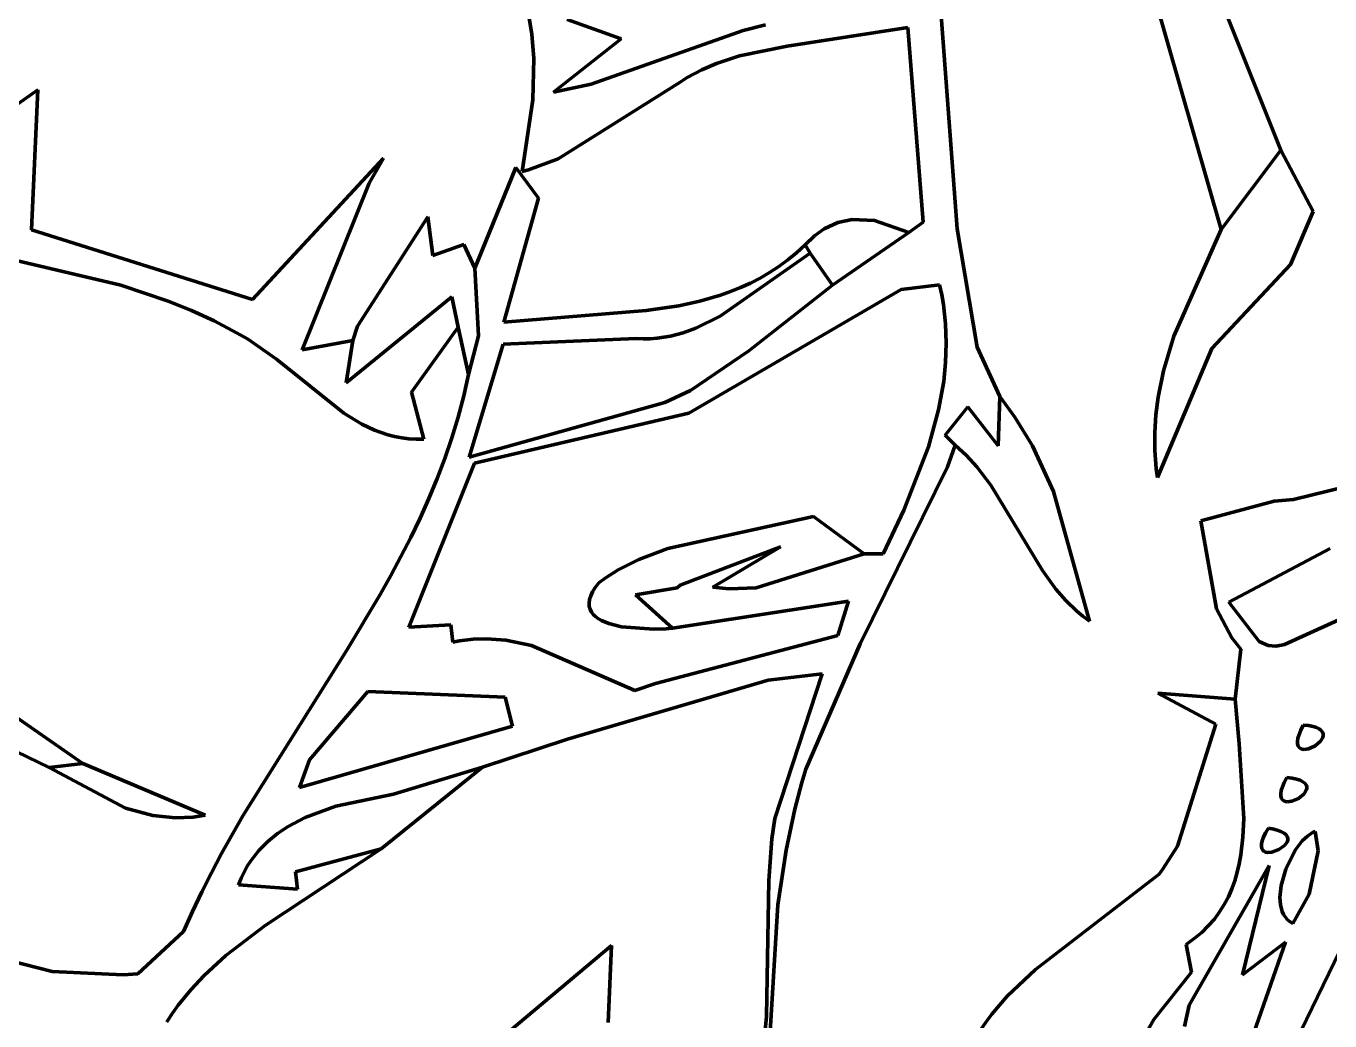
# Model space of a CAD drawing. Header units: millimetres. Extents: x 0 to 8.3, y 0 to 12.4.
# Drawn here: x 5.613 to 6.647, y 2.136 to 2.926 of the extents above; entities that cross this region are included whole.
import ezdxf

# ---------------------------------------------------------------- set-up
doc = ezdxf.new("R2010")
doc.units = ezdxf.units.MM
for name, color, linetype, lineweight in [('color#131313ff', 7, 'CONTINUOUS', 100), ('color#7c7c7cff', 7, 'CONTINUOUS', 100), ('color#c5c5c5ff', 7, 'CONTINUOUS', 100), ('color#ffffffff', 7, 'CONTINUOUS', 100)]:
    doc.layers.add(name, color=color, linetype=linetype, lineweight=lineweight)

msp = doc.modelspace()

# ---------------------------------------------------------------- linework, layer by layer
at = {"layer": 'color#131313ff'}
for p, q in [((6.338, 2.9445), (6.3513, 2.7646)), ((6.0139, 2.9191), (6.0118, 2.9317)), ((6.0419, 2.9308), (6.0847, 2.9153)), ((6.0155, 2.8997), (6.0139, 2.9191)), ((6.0609, 2.8794), (6.1815, 2.9221)), ((6.1815, 2.9221), (6.1993, 2.9266)), ((6.3123, 2.9245), (6.2165, 2.9096)), ((6.3244, 2.7698), (6.3123, 2.9245)), ((6.0847, 2.9153), (6.031, 2.8731)), ((6.2165, 2.9096), (6.1787, 2.9018)), ((6.0147, 2.8671), (6.0155, 2.8997)), ((6.1787, 2.9018), (6.1605, 2.8958)), ((6.1487, 2.8907), (6.1372, 2.8846)), ((6.1605, 2.8958), (6.1487, 2.8907)), ((6.031, 2.8731), (6.0609, 2.8794)), ((6.1316, 2.8811), (6.0347, 2.8201)), ((6.1372, 2.8846), (6.1316, 2.8811)), ((6.0063, 2.8102), (6.0147, 2.8671)), ((6.0347, 2.8201), (6.0112, 2.8115)), ((5.9687, 2.7335), (6.0012, 2.8133)), ((6.0012, 2.8133), (6.0192, 2.789)), ((6.0112, 2.8115), (6.0063, 2.8102)), ((6.0192, 2.789), (5.9917, 2.6905)), ((6.3131, 2.7616), (6.3244, 2.7698)), ((6.3513, 2.7646), (6.3674, 2.6707)), ((6.2524, 2.7199), (6.3131, 2.7616)), ((6.2348, 2.7454), (6.1633, 2.6953)), ((6.217, 2.7399), (6.224, 2.7456)), ((6.224, 2.7456), (6.2308, 2.7518)), ((6.2308, 2.7518), (6.2348, 2.7454)), ((5.9715, 2.6796), (5.9687, 2.7335)), ((6.2025, 2.7299), (6.2098, 2.7346)), ((6.2098, 2.7346), (6.217, 2.7399)), ((6.1795, 2.7181), (6.1873, 2.7216)), ((6.1873, 2.7216), (6.195, 2.7255)), ((6.195, 2.7255), (6.2025, 2.7299)), ((6.3069, 2.7164), (6.1385, 2.6184)), ((6.1472, 2.7073), (6.1636, 2.712)), ((6.1636, 2.712), (6.1716, 2.7149)), ((6.1716, 2.7149), (6.1795, 2.7181)), ((6.1862, 2.6677), (6.2524, 2.7199)), ((6.3375, 2.7201), (6.3069, 2.7164)), ((6.3392, 2.7123), (6.3375, 2.7201)), ((6.3405, 2.7046), (6.3392, 2.7123)), ((6.1047, 2.6998), (6.1304, 2.7036)), ((6.1304, 2.7036), (6.1472, 2.7073)), ((6.3422, 2.6891), (6.3405, 2.7046)), ((5.9917, 2.6905), (6.1047, 2.6998)), ((6.1633, 2.6953), (6.1441, 2.6858)), ((6.1341, 2.6821), (6.1238, 2.6794)), ((6.1441, 2.6858), (6.1341, 2.6821)), ((6.3428, 2.6738), (6.3422, 2.6891)), ((5.9637, 2.649), (5.9715, 2.6796)), ((5.991, 2.6731), (5.9641, 2.5835)), ((6.0967, 2.6776), (5.991, 2.6731)), ((6.1023, 2.6773), (6.0967, 2.6776)), ((6.1078, 2.6774), (6.1023, 2.6773)), ((6.1133, 2.6778), (6.1078, 2.6774)), ((6.1238, 2.6794), (6.1133, 2.6778)), ((6.3422, 2.6586), (6.3428, 2.6738)), ((6.3674, 2.6707), (6.3853, 2.6316)), ((6.1399, 2.6363), (6.1862, 2.6677)), ((5.9599, 2.632), (5.9637, 2.649)), ((6.3407, 2.6435), (6.3422, 2.6586)), ((6.3367, 2.621), (6.3407, 2.6435)), ((5.9555, 2.6152), (5.9599, 2.632)), ((6.1195, 2.6268), (6.1399, 2.6363)), ((6.3853, 2.6316), (6.384, 2.5923)), ((5.9641, 2.5835), (6.1195, 2.6268)), ((6.1385, 2.6184), (5.9684, 2.5786)), ((6.3287, 2.5916), (6.3367, 2.621)), ((6.36, 2.6234), (6.342, 2.6008)), ((6.384, 2.5923), (6.36, 2.6234)), ((5.9505, 2.5987), (5.9555, 2.6152)), ((5.9449, 2.5824), (5.9505, 2.5987)), ((6.342, 2.6008), (6.3497, 2.5929)), ((6.3092, 2.5413), (6.3287, 2.5916)), ((6.3497, 2.5929), (6.3437, 2.5758)), ((5.9684, 2.5786), (5.9162, 2.4485)), ((5.9388, 2.5664), (5.9449, 2.5824)), ((5.9322, 2.5506), (5.9388, 2.5664)), ((6.3437, 2.5758), (6.2744, 2.4353)), ((5.9252, 2.5351), (5.9322, 2.5506)), ((5.9178, 2.5197), (5.9252, 2.5351)), ((6.2926, 2.5066), (6.3092, 2.5413)), ((5.91, 2.5045), (5.9178, 2.5197)), ((5.9019, 2.4894), (5.91, 2.5045)), ((6.1315, 2.4817), (6.2112, 2.5121)), ((6.2112, 2.5121), (6.1575, 2.4801)), ((6.1918, 2.4796), (6.2777, 2.5067)), ((6.2777, 2.5067), (6.2926, 2.5066)), ((6.567, 2.4684), (6.6473, 2.5108)), ((5.8936, 2.4744), (5.9019, 2.4894)), ((5.8671, 2.4302), (5.8936, 2.4744)), ((6.0961, 2.4741), (6.1291, 2.4798)), ((6.1256, 2.4476), (6.0961, 2.4741)), ((6.1291, 2.4798), (6.1315, 2.4817)), ((6.1575, 2.4801), (6.1705, 2.4788)), ((6.1705, 2.4788), (6.1918, 2.4796)), ((6.2653, 2.4692), (6.1256, 2.4476)), ((6.2568, 2.4418), (6.2653, 2.4692)), ((6.5911, 2.4371), (6.567, 2.4684)), ((6.6689, 2.4609), (6.6113, 2.4348)), ((5.9162, 2.4485), (5.9497, 2.4504)), ((5.9497, 2.4504), (5.9512, 2.4366)), ((5.9512, 2.4366), (5.9566, 2.4377)), ((5.9566, 2.4377), (5.9672, 2.439)), ((5.9672, 2.439), (5.9778, 2.4393)), ((5.9778, 2.4393), (5.9933, 2.4381)), ((5.9933, 2.4381), (6.0136, 2.4339)), ((6.0136, 2.4339), (6.0956, 2.3981)), ((6.1119, 2.4038), (6.2568, 2.4418)), ((6.2744, 2.4353), (6.2313, 2.3357)), ((6.5981, 2.434), (6.5911, 2.4371)), ((6.6043, 2.4334), (6.5981, 2.434)), ((6.6088, 2.4341), (6.6043, 2.4334)), ((6.6113, 2.4348), (6.6088, 2.4341)), ((5.7846, 2.2987), (5.8671, 2.4302)), ((6.2443, 2.4115), (6.2013, 2.4063)), ((6.2067, 2.2966), (6.2443, 2.4115)), ((6.2013, 2.4063), (6.0421, 2.3595)), ((6.0956, 2.3981), (6.1119, 2.4038)), ((5.8837, 2.3975), (5.8374, 2.3432)), ((5.9928, 2.3928), (5.8837, 2.3975)), ((5.9986, 2.3699), (5.9928, 2.3928)), ((5.8295, 2.3213), (5.9986, 2.3699)), ((6.0421, 2.3595), (5.9747, 2.3373)), ((5.6308, 2.3372), (5.6576, 2.3403)), ((5.6576, 2.3403), (5.7546, 2.2992)), ((5.8374, 2.3432), (5.8295, 2.3213)), ((5.6913, 2.3048), (5.6308, 2.3372)), ((5.9747, 2.3373), (5.904, 2.3159)), ((6.2313, 2.3357), (6.2282, 2.3251)), ((6.2282, 2.3251), (6.2226, 2.3039)), ((5.904, 2.3159), (5.8584, 2.3064)), ((5.713, 2.299), (5.6913, 2.3048)), ((5.7311, 2.2972), (5.713, 2.299)), ((5.7451, 2.2977), (5.7311, 2.2972)), ((5.7546, 2.2992), (5.7451, 2.2977)), ((5.7677, 2.2688), (5.7846, 2.2987)), ((5.834, 2.2975), (5.8204, 2.2903)), ((5.8584, 2.3064), (5.834, 2.2975)), ((6.2226, 2.3039), (6.2157, 2.2716)), ((5.8204, 2.2903), (5.812, 2.2847)), ((6.2043, 2.2804), (6.2067, 2.2966)), ((5.8043, 2.2783), (5.7972, 2.2711)), ((5.812, 2.2847), (5.8043, 2.2783)), ((6.2019, 2.2475), (6.2043, 2.2804)), ((5.7596, 2.2536), (5.7677, 2.2688)), ((5.7972, 2.2711), (5.7909, 2.263)), ((5.8943, 2.2724), (5.8022, 2.2116)), ((5.8263, 2.2544), (5.8943, 2.2724)), ((6.2157, 2.2716), (6.2091, 2.2282)), ((5.7881, 2.2587), (5.7855, 2.254)), ((5.7909, 2.263), (5.7881, 2.2587)), ((5.7519, 2.2383), (5.7596, 2.2536)), ((5.7832, 2.2492), (5.7811, 2.244)), ((5.7855, 2.254), (5.7832, 2.2492)), ((5.828, 2.2404), (5.8263, 2.2544)), ((6.2001, 2.1395), (6.2019, 2.2475)), ((5.7445, 2.2227), (5.7519, 2.2383)), ((5.7811, 2.244), (5.828, 2.2404)), ((6.2091, 2.2282), (6.1966, 2.0195)), ((5.7375, 2.207), (5.7445, 2.2227)), ((5.7011, 2.1733), (5.7375, 2.207)), ((5.8022, 2.2116), (5.771, 2.1878)), ((5.5405, 2.1991), (5.6333, 2.1751)), ((5.9961, 2.1277), (6.0771, 2.1958)), ((6.0771, 2.1958), (6.0744, 2.1346)), ((5.771, 2.1878), (5.7538, 2.172)), ((5.6333, 2.1751), (5.6897, 2.1726)), ((5.6897, 2.1726), (5.7011, 2.1733)), ((5.7538, 2.172), (5.7432, 2.1606)), ((5.7432, 2.1606), (5.7333, 2.1484)), ((5.7287, 2.142), (5.7243, 2.1353)), ((5.7333, 2.1484), (5.7287, 2.142)), ((6.1976, 2.1151), (6.2001, 2.1395))]:
    msp.add_line(p, q, dxfattribs=at)
at = {"layer": 'color#7c7c7cff'}
for p, q in [((5.5838, 2.8482), (5.6218, 2.875)), ((5.6218, 2.875), (5.6168, 2.7639)), ((6.5608, 2.7642), (6.6082, 2.827)), ((6.6082, 2.827), (6.6339, 2.7785)), ((5.7923, 2.7086), (5.8962, 2.8207)), ((5.8962, 2.8207), (5.8848, 2.8009)), ((5.8848, 2.8009), (5.8317, 2.6685)), ((6.6339, 2.7785), (6.6159, 2.7364)), ((5.6168, 2.7639), (5.7923, 2.7086)), ((6.5233, 2.6793), (6.5608, 2.7642)), ((5.6878, 2.7199), (5.5135, 2.7609)), ((6.6159, 2.7364), (6.5534, 2.6697)), ((5.7254, 2.7072), (5.6878, 2.7199)), ((5.7438, 2.6998), (5.7254, 2.7072)), ((5.8665, 2.6424), (5.9505, 2.7107)), ((5.9505, 2.7107), (5.9555, 2.6867)), ((5.7618, 2.6915), (5.7438, 2.6998)), ((5.7795, 2.6822), (5.7618, 2.6915)), ((5.7882, 2.6772), (5.7795, 2.6822)), ((5.9555, 2.6867), (5.9184, 2.6351)), ((5.8113, 2.6611), (5.7882, 2.6772)), ((5.8317, 2.6685), (5.8719, 2.6759)), ((5.8719, 2.6759), (5.8665, 2.6424)), ((6.5534, 2.6697), (6.5104, 2.5672)), ((6.5152, 2.652), (6.5233, 2.6793)), ((5.8647, 2.6182), (5.8113, 2.6611)), ((6.511, 2.6311), (6.5152, 2.652)), ((5.9184, 2.6351), (5.9283, 2.5976)), ((6.5091, 2.6171), (6.511, 2.6311)), ((5.879, 2.6096), (5.8647, 2.6182)), ((5.889, 2.6049), (5.879, 2.6096)), ((6.5082, 2.6029), (6.5091, 2.6171)), ((5.8995, 2.6012), (5.889, 2.6049)), ((5.905, 2.5998), (5.8995, 2.6012)), ((5.9106, 2.5987), (5.905, 2.5998)), ((5.9163, 2.598), (5.9106, 2.5987)), ((5.9222, 2.5976), (5.9163, 2.598)), ((5.9283, 2.5976), (5.9222, 2.5976)), ((6.5083, 2.5887), (6.5082, 2.6029)), ((6.5094, 2.5744), (6.5083, 2.5887)), ((6.5104, 2.5672), (6.5094, 2.5744)), ((6.6184, 2.5499), (6.6932, 2.5682)), ((6.5449, 2.5328), (6.6031, 2.5485)), ((6.6031, 2.5485), (6.6184, 2.5499)), ((6.5571, 2.4631), (6.5449, 2.5328)), ((6.6473, 2.5108), (6.567, 2.4684)), ((6.5694, 2.4401), (6.5571, 2.4631)), ((6.567, 2.4684), (6.5911, 2.4371)), ((6.6113, 2.4348), (6.6689, 2.4609)), ((6.5764, 2.4309), (6.5694, 2.4401)), ((6.5911, 2.4371), (6.5981, 2.434)), ((6.5981, 2.434), (6.6043, 2.4334)), ((6.6043, 2.4334), (6.6088, 2.4341)), ((6.6088, 2.4341), (6.6113, 2.4348)), ((6.5721, 2.3913), (6.5764, 2.4309)), ((6.5751, 2.356), (6.5721, 2.3913)), ((6.6261, 2.3708), (6.6241, 2.3668)), ((6.6303, 2.3703), (6.6261, 2.3708)), ((6.6338, 2.3696), (6.6303, 2.3703)), ((6.6366, 2.3687), (6.6338, 2.3696)), ((6.6218, 2.3603), (6.6214, 2.3578)), ((6.6227, 2.3633), (6.6218, 2.3603)), ((6.6241, 2.3668), (6.6227, 2.3633)), ((6.6388, 2.3677), (6.6366, 2.3687)), ((6.6403, 2.3665), (6.6388, 2.3677)), ((6.6398, 2.3581), (6.6415, 2.3609)), ((6.6413, 2.3652), (6.6403, 2.3665)), ((6.6418, 2.3638), (6.6413, 2.3652)), ((6.6415, 2.3609), (6.6419, 2.3624)), ((6.6419, 2.3624), (6.6418, 2.3638)), ((6.5788, 2.2966), (6.5751, 2.356)), ((6.6214, 2.3578), (6.6215, 2.3558)), ((6.6215, 2.3558), (6.622, 2.3541)), ((6.622, 2.3541), (6.6228, 2.3529)), ((6.6228, 2.3529), (6.6238, 2.3521)), ((6.6238, 2.3521), (6.6252, 2.3516)), ((6.6252, 2.3516), (6.6267, 2.3514)), ((6.6267, 2.3514), (6.6301, 2.3519)), ((6.6301, 2.3519), (6.6354, 2.3543)), ((6.6354, 2.3543), (6.6398, 2.3581)), ((6.613, 2.3291), (6.6109, 2.3251)), ((6.6173, 2.3286), (6.613, 2.3291)), ((6.6208, 2.3278), (6.6173, 2.3286)), ((6.6086, 2.3187), (6.6082, 2.3162)), ((6.6095, 2.3217), (6.6086, 2.3187)), ((6.6109, 2.3251), (6.6095, 2.3217)), ((6.6236, 2.3269), (6.6208, 2.3278)), ((6.6257, 2.3258), (6.6236, 2.3269)), ((6.6273, 2.3246), (6.6257, 2.3258)), ((6.6267, 2.3163), (6.6284, 2.3191)), ((6.6283, 2.3233), (6.6273, 2.3246)), ((6.6288, 2.3219), (6.6283, 2.3233)), ((6.6284, 2.3191), (6.6288, 2.3205)), ((6.6288, 2.3205), (6.6288, 2.3219)), ((6.6082, 2.3162), (6.6083, 2.3142)), ((6.6083, 2.3142), (6.6087, 2.3126)), ((6.6087, 2.3126), (6.6095, 2.3114)), ((6.6095, 2.3114), (6.6106, 2.3105)), ((6.6106, 2.3105), (6.6119, 2.31)), ((6.6119, 2.31), (6.6134, 2.3098)), ((6.6134, 2.3098), (6.6169, 2.3103)), ((6.6169, 2.3103), (6.6223, 2.3126)), ((6.6223, 2.3126), (6.6267, 2.3163)), ((6.5782, 2.2819), (6.5788, 2.2966)), ((6.5984, 2.289), (6.5961, 2.2851)), ((6.6026, 2.2882), (6.5984, 2.289)), ((6.6061, 2.2872), (6.6026, 2.2882)), ((6.6089, 2.2861), (6.6061, 2.2872)), ((6.5766, 2.2677), (6.5782, 2.2819)), ((6.5929, 2.2765), (6.5928, 2.2744)), ((6.5934, 2.2789), (6.5929, 2.2765)), ((6.5945, 2.2818), (6.5934, 2.2789)), ((6.5961, 2.2851), (6.5945, 2.2818)), ((6.6109, 2.2849), (6.6089, 2.2861)), ((6.6124, 2.2836), (6.6109, 2.2849)), ((6.6113, 2.2753), (6.6133, 2.2779)), ((6.6133, 2.2822), (6.6124, 2.2836)), ((6.6138, 2.2808), (6.6133, 2.2822)), ((6.6133, 2.2779), (6.6137, 2.2794)), ((6.6137, 2.2794), (6.6138, 2.2808)), ((6.6253, 2.2788), (6.6197, 2.2715)), ((6.6293, 2.2826), (6.6253, 2.2788)), ((6.6334, 2.2854), (6.6293, 2.2826)), ((6.6354, 2.2863), (6.6334, 2.2854)), ((6.638, 2.2709), (6.6354, 2.2863)), ((6.5753, 2.2607), (6.5766, 2.2677)), ((6.5928, 2.2744), (6.5932, 2.2728)), ((6.5932, 2.2728), (6.5939, 2.2715)), ((6.5939, 2.2715), (6.5949, 2.2706)), ((6.5949, 2.2706), (6.5962, 2.27)), ((6.5962, 2.27), (6.5977, 2.2697)), ((6.5977, 2.2697), (6.6012, 2.2699)), ((6.6012, 2.2699), (6.6067, 2.2719)), ((6.6067, 2.2719), (6.6113, 2.2753)), ((6.6197, 2.2715), (6.6121, 2.2565)), ((6.6308, 2.2365), (6.638, 2.2709)), ((6.5989, 2.2594), (6.5355, 2.1485)), ((6.5737, 2.2539), (6.5753, 2.2607)), ((6.5778, 2.1724), (6.5989, 2.2594)), ((6.6121, 2.2565), (6.6084, 2.2435)), ((6.5694, 2.2407), (6.5717, 2.2472)), ((6.5717, 2.2472), (6.5737, 2.2539)), ((6.5666, 2.2344), (6.5694, 2.2407)), ((6.6084, 2.2435), (6.6075, 2.234)), ((6.6179, 2.2132), (6.6308, 2.2365)), ((6.5597, 2.2224), (6.5634, 2.2283)), ((6.5634, 2.2283), (6.5666, 2.2344)), ((6.6075, 2.234), (6.608, 2.2281)), ((6.608, 2.2281), (6.6094, 2.2228)), ((6.5507, 2.2113), (6.5555, 2.2167)), ((6.5555, 2.2167), (6.5597, 2.2224)), ((6.6094, 2.2228), (6.6105, 2.2204)), ((6.6105, 2.2204), (6.6119, 2.2183)), ((6.6682, 2.2189), (6.6115, 2.1019)), ((6.6119, 2.2183), (6.6136, 2.2163)), ((6.6136, 2.2163), (6.6156, 2.2146)), ((6.6156, 2.2146), (6.6179, 2.2132)), ((6.5396, 2.2013), (6.5455, 2.2061)), ((6.5455, 2.2061), (6.5507, 2.2113)), ((6.5331, 2.1967), (6.5396, 2.2013)), ((6.5375, 2.1746), (6.5331, 2.1967)), ((6.5559, 2.0385), (6.612, 2.1985)), ((6.612, 2.1985), (6.5778, 2.1724)), ((6.5074, 2.1371), (6.5375, 2.1746)), ((6.5355, 2.1485), (6.5317, 2.1314)), ((6.4914, 2.1086), (6.5074, 2.1371))]:
    msp.add_line(p, q, dxfattribs=at)
at = {"layer": 'color#c5c5c5ff'}
for p, q in [((6.5608, 2.7642), (6.5017, 2.9705)), ((6.5482, 2.9778), (6.6082, 2.827)), ((6.0847, 2.9153), (6.0419, 2.9308)), ((6.1815, 2.9221), (6.0609, 2.8794)), ((6.1993, 2.9266), (6.1815, 2.9221)), ((6.031, 2.8731), (6.0847, 2.9153)), ((6.0609, 2.8794), (6.031, 2.8731)), ((6.6082, 2.827), (6.5608, 2.7642)), ((5.8756, 2.6873), (5.9314, 2.7741)), ((5.9314, 2.7741), (5.9352, 2.7435)), ((6.2381, 2.7591), (6.2458, 2.7646)), ((6.2458, 2.7646), (6.2567, 2.7696)), ((6.2567, 2.7696), (6.268, 2.7719)), ((6.268, 2.7719), (6.2858, 2.7711)), ((6.2858, 2.7711), (6.3131, 2.7616)), ((6.2308, 2.7518), (6.2381, 2.7591)), ((6.3131, 2.7616), (6.2524, 2.7199)), ((5.9352, 2.7435), (5.9599, 2.7521)), ((5.9599, 2.7521), (5.9687, 2.7335)), ((6.2348, 2.7454), (6.2308, 2.7518)), ((6.2524, 2.7199), (6.2348, 2.7454)), ((5.9687, 2.7335), (5.9715, 2.6796)), ((5.9505, 2.7107), (5.8665, 2.6424)), ((5.9555, 2.6867), (5.9505, 2.7107)), ((5.8719, 2.6759), (5.8756, 2.6873)), ((5.9637, 2.649), (5.9555, 2.6867)), ((5.8665, 2.6424), (5.8719, 2.6759)), ((5.9715, 2.6796), (5.9637, 2.649)), ((6.384, 2.5923), (6.3853, 2.6316)), ((6.3853, 2.6316), (6.3972, 2.6152)), ((6.342, 2.6008), (6.36, 2.6234)), ((6.36, 2.6234), (6.384, 2.5923)), ((6.3972, 2.6152), (6.4111, 2.5924)), ((6.3497, 2.5929), (6.342, 2.6008)), ((6.3588, 2.5846), (6.3497, 2.5929)), ((6.4111, 2.5924), (6.4278, 2.5562)), ((6.367, 2.5756), (6.3588, 2.5846)), ((6.3781, 2.5612), (6.367, 2.5756)), ((6.419, 2.4934), (6.3781, 2.5612)), ((6.4278, 2.5562), (6.4563, 2.4533)), ((6.1219, 2.5109), (6.2373, 2.5362)), ((6.2373, 2.5362), (6.2777, 2.5067)), ((6.0989, 2.5023), (6.1219, 2.5109)), ((6.2112, 2.5121), (6.1315, 2.4817)), ((6.1575, 2.4801), (6.2112, 2.5121)), ((6.2777, 2.5067), (6.1918, 2.4796)), ((6.072, 2.4873), (6.0825, 2.4939)), ((6.0825, 2.4939), (6.0989, 2.5023)), ((6.0642, 2.4799), (6.067, 2.4836)), ((6.067, 2.4836), (6.072, 2.4873)), ((6.4298, 2.4787), (6.419, 2.4934)), ((6.0597, 2.4703), (6.0606, 2.4733)), ((6.0606, 2.4733), (6.0621, 2.4765)), ((6.0621, 2.4765), (6.0642, 2.4799)), ((6.1291, 2.4798), (6.0961, 2.4741)), ((6.0961, 2.4741), (6.1256, 2.4476)), ((6.1315, 2.4817), (6.1291, 2.4798)), ((6.1705, 2.4788), (6.1575, 2.4801)), ((6.1918, 2.4796), (6.1705, 2.4788)), ((6.4377, 2.4696), (6.4298, 2.4787)), ((6.0593, 2.4676), (6.0597, 2.4703)), ((6.0594, 2.465), (6.0593, 2.4676)), ((6.0601, 2.4627), (6.0594, 2.465)), ((6.0611, 2.4605), (6.0601, 2.4627)), ((6.4465, 2.4611), (6.4377, 2.4696)), ((6.0626, 2.4586), (6.0611, 2.4605)), ((6.0645, 2.4568), (6.0626, 2.4586)), ((6.0667, 2.4552), (6.0645, 2.4568)), ((6.0692, 2.4538), (6.0667, 2.4552)), ((6.075, 2.4513), (6.0692, 2.4538)), ((6.4512, 2.4571), (6.4465, 2.4611)), ((6.4563, 2.4533), (6.4512, 2.4571)), ((6.0851, 2.4488), (6.075, 2.4513)), ((6.1108, 2.4468), (6.0851, 2.4488)), ((6.1204, 2.4471), (6.1108, 2.4468)), ((6.1256, 2.4476), (6.1204, 2.4471)), ((5.5285, 2.4298), (5.6576, 2.3403)), ((6.5568, 2.3716), (6.5106, 2.3962)), ((6.5106, 2.3962), (6.5721, 2.3913)), ((6.5721, 2.3913), (6.5751, 2.356)), ((6.5263, 2.2746), (6.5568, 2.3716)), ((6.6241, 2.3668), (6.6261, 2.3708)), ((6.6261, 2.3708), (6.6303, 2.3703)), ((6.6303, 2.3703), (6.6338, 2.3696)), ((6.6338, 2.3696), (6.6366, 2.3687)), ((6.6214, 2.3578), (6.6218, 2.3603)), ((6.6218, 2.3603), (6.6227, 2.3633)), ((6.6227, 2.3633), (6.6241, 2.3668)), ((6.6366, 2.3687), (6.6388, 2.3677)), ((6.6388, 2.3677), (6.6403, 2.3665)), ((6.6415, 2.3609), (6.6398, 2.3581)), ((6.6403, 2.3665), (6.6413, 2.3652)), ((6.6413, 2.3652), (6.6418, 2.3638)), ((6.6419, 2.3624), (6.6415, 2.3609)), ((6.6418, 2.3638), (6.6419, 2.3624)), ((5.6308, 2.3372), (5.6052, 2.3496)), ((6.5751, 2.356), (6.5788, 2.2966)), ((6.6215, 2.3558), (6.6214, 2.3578)), ((6.622, 2.3541), (6.6215, 2.3558)), ((6.6228, 2.3529), (6.622, 2.3541)), ((6.6238, 2.3521), (6.6228, 2.3529)), ((6.6252, 2.3516), (6.6238, 2.3521)), ((6.6267, 2.3514), (6.6252, 2.3516)), ((6.6301, 2.3519), (6.6267, 2.3514)), ((6.6354, 2.3543), (6.6301, 2.3519)), ((6.6398, 2.3581), (6.6354, 2.3543)), ((5.6576, 2.3403), (5.6308, 2.3372)), ((5.9747, 2.3373), (5.8943, 2.2724)), ((5.904, 2.3159), (5.9747, 2.3373)), ((6.6109, 2.3251), (6.613, 2.3291)), ((6.613, 2.3291), (6.6173, 2.3286)), ((6.6173, 2.3286), (6.6208, 2.3278)), ((6.6082, 2.3162), (6.6086, 2.3187)), ((6.6086, 2.3187), (6.6095, 2.3217)), ((6.6095, 2.3217), (6.6109, 2.3251)), ((6.6208, 2.3278), (6.6236, 2.3269)), ((6.6236, 2.3269), (6.6257, 2.3258)), ((6.6257, 2.3258), (6.6273, 2.3246)), ((6.6284, 2.3191), (6.6267, 2.3163)), ((6.6273, 2.3246), (6.6283, 2.3233)), ((6.6283, 2.3233), (6.6288, 2.3219)), ((6.6288, 2.3205), (6.6284, 2.3191)), ((6.6288, 2.3219), (6.6288, 2.3205)), ((5.8584, 2.3064), (5.904, 2.3159)), ((6.6083, 2.3142), (6.6082, 2.3162)), ((6.6087, 2.3126), (6.6083, 2.3142)), ((6.6095, 2.3114), (6.6087, 2.3126)), ((6.6106, 2.3105), (6.6095, 2.3114)), ((6.6119, 2.31), (6.6106, 2.3105)), ((6.6134, 2.3098), (6.6119, 2.31)), ((6.6169, 2.3103), (6.6134, 2.3098)), ((6.6223, 2.3126), (6.6169, 2.3103)), ((6.6267, 2.3163), (6.6223, 2.3126)), ((5.8204, 2.2903), (5.834, 2.2975)), ((5.834, 2.2975), (5.8584, 2.3064)), ((5.812, 2.2847), (5.8204, 2.2903)), ((6.5788, 2.2966), (6.5782, 2.2819)), ((6.5961, 2.2851), (6.5984, 2.289)), ((6.5984, 2.289), (6.6026, 2.2882)), ((6.6026, 2.2882), (6.6061, 2.2872)), ((6.6061, 2.2872), (6.6089, 2.2861)), ((5.7972, 2.2711), (5.8043, 2.2783)), ((5.8043, 2.2783), (5.812, 2.2847)), ((6.5782, 2.2819), (6.5766, 2.2677)), ((6.5928, 2.2744), (6.5929, 2.2765)), ((6.5929, 2.2765), (6.5934, 2.2789)), ((6.5934, 2.2789), (6.5945, 2.2818)), ((6.5945, 2.2818), (6.5961, 2.2851)), ((6.6089, 2.2861), (6.6109, 2.2849)), ((6.6109, 2.2849), (6.6124, 2.2836)), ((6.6133, 2.2779), (6.6113, 2.2753)), ((6.6124, 2.2836), (6.6133, 2.2822)), ((6.6133, 2.2822), (6.6138, 2.2808)), ((6.6137, 2.2794), (6.6133, 2.2779)), ((6.6138, 2.2808), (6.6137, 2.2794)), ((6.6197, 2.2715), (6.6253, 2.2788)), ((6.6253, 2.2788), (6.6293, 2.2826)), ((6.6293, 2.2826), (6.6334, 2.2854)), ((6.6334, 2.2854), (6.6354, 2.2863)), ((6.6354, 2.2863), (6.638, 2.2709)), ((5.7909, 2.263), (5.7972, 2.2711)), ((5.8943, 2.2724), (5.8263, 2.2544)), ((6.5144, 2.256), (6.5263, 2.2746)), ((6.5766, 2.2677), (6.5753, 2.2607)), ((6.5932, 2.2728), (6.5928, 2.2744)), ((6.5939, 2.2715), (6.5932, 2.2728)), ((6.5949, 2.2706), (6.5939, 2.2715)), ((6.5962, 2.27), (6.5949, 2.2706)), ((6.5977, 2.2697), (6.5962, 2.27)), ((6.6012, 2.2699), (6.5977, 2.2697)), ((6.6067, 2.2719), (6.6012, 2.2699)), ((6.6113, 2.2753), (6.6067, 2.2719)), ((6.6121, 2.2565), (6.6197, 2.2715)), ((6.638, 2.2709), (6.6308, 2.2365)), ((5.7855, 2.254), (5.7881, 2.2587)), ((5.7881, 2.2587), (5.7909, 2.263)), ((6.5116, 2.2525), (6.5144, 2.256)), ((6.5355, 2.1485), (6.5989, 2.2594)), ((6.5753, 2.2607), (6.5737, 2.2539)), ((6.5989, 2.2594), (6.5778, 2.1724)), ((6.6084, 2.2435), (6.6121, 2.2565)), ((5.7811, 2.244), (5.7832, 2.2492)), ((5.7832, 2.2492), (5.7855, 2.254)), ((5.8263, 2.2544), (5.828, 2.2404)), ((6.4136, 2.1768), (6.5116, 2.2525)), ((6.5717, 2.2472), (6.5694, 2.2407)), ((6.5737, 2.2539), (6.5717, 2.2472)), ((5.828, 2.2404), (5.7811, 2.244)), ((6.5694, 2.2407), (6.5666, 2.2344)), ((6.6075, 2.234), (6.6084, 2.2435)), ((6.6308, 2.2365), (6.6179, 2.2132)), ((6.5634, 2.2283), (6.5597, 2.2224)), ((6.5666, 2.2344), (6.5634, 2.2283)), ((6.608, 2.2281), (6.6075, 2.234)), ((6.6094, 2.2228), (6.608, 2.2281)), ((6.5555, 2.2167), (6.5507, 2.2113)), ((6.5597, 2.2224), (6.5555, 2.2167)), ((6.6105, 2.2204), (6.6094, 2.2228)), ((6.6119, 2.2183), (6.6105, 2.2204)), ((6.6115, 2.1019), (6.6682, 2.2189)), ((6.6136, 2.2163), (6.6119, 2.2183)), ((6.6156, 2.2146), (6.6136, 2.2163)), ((6.6179, 2.2132), (6.6156, 2.2146)), ((6.5455, 2.2061), (6.5396, 2.2013)), ((6.5507, 2.2113), (6.5455, 2.2061)), ((6.5396, 2.2013), (6.5331, 2.1967)), ((6.5331, 2.1967), (6.5375, 2.1746)), ((6.612, 2.1985), (6.5559, 2.0385)), ((6.5778, 2.1724), (6.612, 2.1985)), ((6.3911, 2.1556), (6.4136, 2.1768)), ((6.5375, 2.1746), (6.5074, 2.1371)), ((6.379, 2.1414), (6.3911, 2.1556)), ((6.5317, 2.1314), (6.5355, 2.1485)), ((6.2936, 2.0206), (6.3752, 2.1364)), ((6.3752, 2.1364), (6.379, 2.1414)), ((6.5074, 2.1371), (6.4914, 2.1086))]:
    msp.add_line(p, q, dxfattribs=at)
at = {"layer": 'color#ffffffff'}
for p, q in [((6.5017, 2.9705), (6.5608, 2.7642)), ((6.6082, 2.827), (6.5482, 2.9778)), ((6.3513, 2.7646), (6.338, 2.9445)), ((6.0118, 2.9317), (6.0139, 2.9191)), ((6.0139, 2.9191), (6.0155, 2.8997)), ((6.2165, 2.9096), (6.3123, 2.9245)), ((6.3123, 2.9245), (6.3244, 2.7698)), ((6.1787, 2.9018), (6.2165, 2.9096)), ((6.0155, 2.8997), (6.0147, 2.8671)), ((6.1605, 2.8958), (6.1787, 2.9018)), ((6.1372, 2.8846), (6.1487, 2.8907)), ((6.1487, 2.8907), (6.1605, 2.8958)), ((6.0347, 2.8201), (6.1316, 2.8811)), ((6.1316, 2.8811), (6.1372, 2.8846)), ((5.6218, 2.875), (5.5838, 2.8482)), ((5.6168, 2.7639), (5.6218, 2.875)), ((6.0147, 2.8671), (6.0063, 2.8102)), ((6.6339, 2.7785), (6.6082, 2.827)), ((5.8962, 2.8207), (5.7923, 2.7086)), ((5.8848, 2.8009), (5.8962, 2.8207)), ((6.0112, 2.8115), (6.0347, 2.8201)), ((6.0012, 2.8133), (5.9687, 2.7335)), ((6.0192, 2.789), (6.0012, 2.8133)), ((6.0063, 2.8102), (6.0112, 2.8115)), ((5.8317, 2.6685), (5.8848, 2.8009)), ((5.9917, 2.6905), (6.0192, 2.789)), ((5.9314, 2.7741), (5.8756, 2.6873)), ((5.9352, 2.7435), (5.9314, 2.7741)), ((6.6159, 2.7364), (6.6339, 2.7785)), ((5.7923, 2.7086), (5.6168, 2.7639)), ((6.2458, 2.7646), (6.2381, 2.7591)), ((6.2567, 2.7696), (6.2458, 2.7646)), ((6.268, 2.7719), (6.2567, 2.7696)), ((6.2858, 2.7711), (6.268, 2.7719)), ((6.3131, 2.7616), (6.2858, 2.7711)), ((6.3244, 2.7698), (6.3131, 2.7616)), ((6.3674, 2.6707), (6.3513, 2.7646)), ((6.5608, 2.7642), (6.5233, 2.6793)), ((5.5135, 2.7609), (5.6878, 2.7199)), ((6.2381, 2.7591), (6.2308, 2.7518)), ((5.9599, 2.7521), (5.9352, 2.7435)), ((5.9687, 2.7335), (5.9599, 2.7521)), ((6.1633, 2.6953), (6.2348, 2.7454)), ((6.224, 2.7456), (6.217, 2.7399)), ((6.2308, 2.7518), (6.224, 2.7456)), ((6.2348, 2.7454), (6.2524, 2.7199)), ((6.2098, 2.7346), (6.2025, 2.7299)), ((6.217, 2.7399), (6.2098, 2.7346)), ((6.5534, 2.6697), (6.6159, 2.7364)), ((6.1873, 2.7216), (6.1795, 2.7181)), ((6.195, 2.7255), (6.1873, 2.7216)), ((6.2025, 2.7299), (6.195, 2.7255)), ((5.6878, 2.7199), (5.7254, 2.7072)), ((6.1385, 2.6184), (6.3069, 2.7164)), ((6.1636, 2.712), (6.1472, 2.7073)), ((6.1716, 2.7149), (6.1636, 2.712)), ((6.1795, 2.7181), (6.1716, 2.7149)), ((6.2524, 2.7199), (6.1862, 2.6677)), ((6.3069, 2.7164), (6.3375, 2.7201)), ((6.3375, 2.7201), (6.3392, 2.7123)), ((6.3392, 2.7123), (6.3405, 2.7046)), ((5.7254, 2.7072), (5.7438, 2.6998)), ((6.1304, 2.7036), (6.1047, 2.6998)), ((6.1472, 2.7073), (6.1304, 2.7036)), ((6.3405, 2.7046), (6.3422, 2.6891)), ((5.7438, 2.6998), (5.7618, 2.6915)), ((5.7618, 2.6915), (5.7795, 2.6822)), ((6.1047, 2.6998), (5.9917, 2.6905)), ((6.1441, 2.6858), (6.1633, 2.6953)), ((5.7795, 2.6822), (5.7882, 2.6772)), ((5.8756, 2.6873), (5.8719, 2.6759)), ((5.9184, 2.6351), (5.9555, 2.6867)), ((5.9555, 2.6867), (5.9637, 2.649)), ((6.1238, 2.6794), (6.1341, 2.6821)), ((6.1341, 2.6821), (6.1441, 2.6858)), ((6.3422, 2.6891), (6.3428, 2.6738)), ((5.7882, 2.6772), (5.8113, 2.6611)), ((5.8719, 2.6759), (5.8317, 2.6685)), ((5.9641, 2.5835), (5.991, 2.6731)), ((5.991, 2.6731), (6.0967, 2.6776)), ((6.0967, 2.6776), (6.1023, 2.6773)), ((6.1023, 2.6773), (6.1078, 2.6774)), ((6.1078, 2.6774), (6.1133, 2.6778)), ((6.1133, 2.6778), (6.1238, 2.6794)), ((6.3428, 2.6738), (6.3422, 2.6586)), ((6.3853, 2.6316), (6.3674, 2.6707)), ((6.5104, 2.5672), (6.5534, 2.6697)), ((6.5233, 2.6793), (6.5152, 2.652)), ((5.8113, 2.6611), (5.8647, 2.6182)), ((6.1862, 2.6677), (6.1399, 2.6363)), ((5.9637, 2.649), (5.9599, 2.632)), ((6.3422, 2.6586), (6.3407, 2.6435)), ((6.5152, 2.652), (6.511, 2.6311)), ((6.3407, 2.6435), (6.3367, 2.621)), ((5.9283, 2.5976), (5.9184, 2.6351)), ((5.9599, 2.632), (5.9555, 2.6152)), ((6.1399, 2.6363), (6.1195, 2.6268)), ((6.3972, 2.6152), (6.3853, 2.6316)), ((6.511, 2.6311), (6.5091, 2.6171)), ((5.8647, 2.6182), (5.879, 2.6096)), ((6.1195, 2.6268), (5.9641, 2.5835)), ((5.9684, 2.5786), (6.1385, 2.6184)), ((6.3367, 2.621), (6.3287, 2.5916)), ((5.879, 2.6096), (5.889, 2.6049)), ((5.9555, 2.6152), (5.9505, 2.5987)), ((6.4111, 2.5924), (6.3972, 2.6152)), ((6.5091, 2.6171), (6.5082, 2.6029)), ((5.889, 2.6049), (5.8995, 2.6012)), ((5.8995, 2.6012), (5.905, 2.5998)), ((5.905, 2.5998), (5.9106, 2.5987)), ((5.9106, 2.5987), (5.9163, 2.598)), ((5.9163, 2.598), (5.9222, 2.5976)), ((5.9222, 2.5976), (5.9283, 2.5976)), ((5.9505, 2.5987), (5.9449, 2.5824)), ((6.5082, 2.6029), (6.5083, 2.5887)), ((6.3287, 2.5916), (6.3092, 2.5413)), ((6.3437, 2.5758), (6.3497, 2.5929)), ((6.3497, 2.5929), (6.3588, 2.5846)), ((6.4278, 2.5562), (6.4111, 2.5924)), ((6.5083, 2.5887), (6.5094, 2.5744)), ((5.9162, 2.4485), (5.9684, 2.5786)), ((5.9449, 2.5824), (5.9388, 2.5664)), ((6.3588, 2.5846), (6.367, 2.5756)), ((5.9388, 2.5664), (5.9322, 2.5506)), ((6.2744, 2.4353), (6.3437, 2.5758)), ((6.367, 2.5756), (6.3781, 2.5612)), ((6.5094, 2.5744), (6.5104, 2.5672)), ((6.6932, 2.5682), (6.6184, 2.5499)), ((6.3781, 2.5612), (6.419, 2.4934)), ((6.4563, 2.4533), (6.4278, 2.5562)), ((5.9322, 2.5506), (5.9252, 2.5351)), ((6.6031, 2.5485), (6.5449, 2.5328)), ((6.6184, 2.5499), (6.6031, 2.5485)), ((5.9252, 2.5351), (5.9178, 2.5197)), ((6.2373, 2.5362), (6.1219, 2.5109)), ((6.2777, 2.5067), (6.2373, 2.5362)), ((6.3092, 2.5413), (6.2926, 2.5066)), ((6.5449, 2.5328), (6.5571, 2.4631)), ((5.9178, 2.5197), (5.91, 2.5045)), ((5.91, 2.5045), (5.9019, 2.4894)), ((6.1219, 2.5109), (6.0989, 2.5023)), ((6.2926, 2.5066), (6.2777, 2.5067)), ((6.0825, 2.4939), (6.072, 2.4873)), ((6.0989, 2.5023), (6.0825, 2.4939)), ((5.9019, 2.4894), (5.8936, 2.4744)), ((6.067, 2.4836), (6.0642, 2.4799)), ((6.072, 2.4873), (6.067, 2.4836)), ((6.419, 2.4934), (6.4298, 2.4787)), ((5.8936, 2.4744), (5.8671, 2.4302)), ((6.0606, 2.4733), (6.0597, 2.4703)), ((6.0621, 2.4765), (6.0606, 2.4733)), ((6.0642, 2.4799), (6.0621, 2.4765)), ((6.4298, 2.4787), (6.4377, 2.4696)), ((6.0597, 2.4703), (6.0593, 2.4676)), ((6.0593, 2.4676), (6.0594, 2.465)), ((6.0594, 2.465), (6.0601, 2.4627)), ((6.0601, 2.4627), (6.0611, 2.4605)), ((6.1256, 2.4476), (6.2653, 2.4692)), ((6.2653, 2.4692), (6.2568, 2.4418)), ((6.4377, 2.4696), (6.4465, 2.4611)), ((6.5571, 2.4631), (6.5694, 2.4401)), ((6.0611, 2.4605), (6.0626, 2.4586)), ((6.0626, 2.4586), (6.0645, 2.4568)), ((6.0645, 2.4568), (6.0667, 2.4552)), ((6.0667, 2.4552), (6.0692, 2.4538)), ((6.0692, 2.4538), (6.075, 2.4513)), ((6.4465, 2.4611), (6.4512, 2.4571)), ((6.4512, 2.4571), (6.4563, 2.4533)), ((5.9497, 2.4504), (5.9162, 2.4485)), ((5.9512, 2.4366), (5.9497, 2.4504)), ((6.075, 2.4513), (6.0851, 2.4488)), ((6.0851, 2.4488), (6.1108, 2.4468)), ((6.1108, 2.4468), (6.1204, 2.4471)), ((6.1204, 2.4471), (6.1256, 2.4476)), ((5.9566, 2.4377), (5.9512, 2.4366)), ((5.9672, 2.439), (5.9566, 2.4377)), ((5.9778, 2.4393), (5.9672, 2.439)), ((5.9933, 2.4381), (5.9778, 2.4393)), ((6.0136, 2.4339), (5.9933, 2.4381)), ((6.0956, 2.3981), (6.0136, 2.4339)), ((6.2568, 2.4418), (6.1119, 2.4038)), ((6.2313, 2.3357), (6.2744, 2.4353)), ((6.5694, 2.4401), (6.5764, 2.4309)), ((5.6576, 2.3403), (5.5285, 2.4298)), ((5.8671, 2.4302), (5.7846, 2.2987)), ((6.5764, 2.4309), (6.5721, 2.3913)), ((6.2013, 2.4063), (6.2443, 2.4115)), ((6.2443, 2.4115), (6.2067, 2.2966)), ((6.0421, 2.3595), (6.2013, 2.4063)), ((6.1119, 2.4038), (6.0956, 2.3981)), ((5.8374, 2.3432), (5.8837, 2.3975)), ((5.8837, 2.3975), (5.9928, 2.3928)), ((5.9928, 2.3928), (5.9986, 2.3699)), ((6.5721, 2.3913), (6.5106, 2.3962)), ((6.5106, 2.3962), (6.5568, 2.3716)), ((5.9986, 2.3699), (5.8295, 2.3213)), ((6.5568, 2.3716), (6.5263, 2.2746)), ((5.9747, 2.3373), (6.0421, 2.3595)), ((5.6052, 2.3496), (5.6308, 2.3372)), ((5.7546, 2.2992), (5.6576, 2.3403)), ((5.8295, 2.3213), (5.8374, 2.3432)), ((5.6308, 2.3372), (5.6913, 2.3048)), ((5.8943, 2.2724), (5.9747, 2.3373)), ((6.2282, 2.3251), (6.2313, 2.3357)), ((6.2226, 2.3039), (6.2282, 2.3251)), ((5.6913, 2.3048), (5.713, 2.299)), ((5.713, 2.299), (5.7311, 2.2972)), ((5.7311, 2.2972), (5.7451, 2.2977)), ((5.7451, 2.2977), (5.7546, 2.2992)), ((5.7846, 2.2987), (5.7677, 2.2688)), ((6.2157, 2.2716), (6.2226, 2.3039)), ((6.2067, 2.2966), (6.2043, 2.2804)), ((6.2043, 2.2804), (6.2019, 2.2475)), ((5.7677, 2.2688), (5.7596, 2.2536)), ((5.8022, 2.2116), (5.8943, 2.2724)), ((6.2091, 2.2282), (6.2157, 2.2716)), ((6.5263, 2.2746), (6.5144, 2.256)), ((6.5144, 2.256), (6.5116, 2.2525)), ((5.7596, 2.2536), (5.7519, 2.2383)), ((6.2019, 2.2475), (6.2001, 2.1395)), ((6.5116, 2.2525), (6.4136, 2.1768)), ((5.7519, 2.2383), (5.7445, 2.2227)), ((6.1966, 2.0195), (6.2091, 2.2282)), ((5.7445, 2.2227), (5.7375, 2.207)), ((5.7375, 2.207), (5.7011, 2.1733)), ((5.771, 2.1878), (5.8022, 2.2116)), ((5.6333, 2.1751), (5.5405, 2.1991)), ((6.0771, 2.1958), (5.9961, 2.1277)), ((6.0744, 2.1346), (6.0771, 2.1958)), ((5.7538, 2.172), (5.771, 2.1878)), ((5.6897, 2.1726), (5.6333, 2.1751)), ((5.7011, 2.1733), (5.6897, 2.1726)), ((6.4136, 2.1768), (6.3911, 2.1556)), ((5.7432, 2.1606), (5.7538, 2.172)), ((5.7333, 2.1484), (5.7432, 2.1606)), ((6.3911, 2.1556), (6.379, 2.1414)), ((5.7243, 2.1353), (5.7287, 2.142)), ((5.7287, 2.142), (5.7333, 2.1484)), ((6.2001, 2.1395), (6.1976, 2.1151)), ((6.3752, 2.1364), (6.2936, 2.0206)), ((6.379, 2.1414), (6.3752, 2.1364))]:
    msp.add_line(p, q, dxfattribs=at)

doc.saveas('drawing.dxf')
